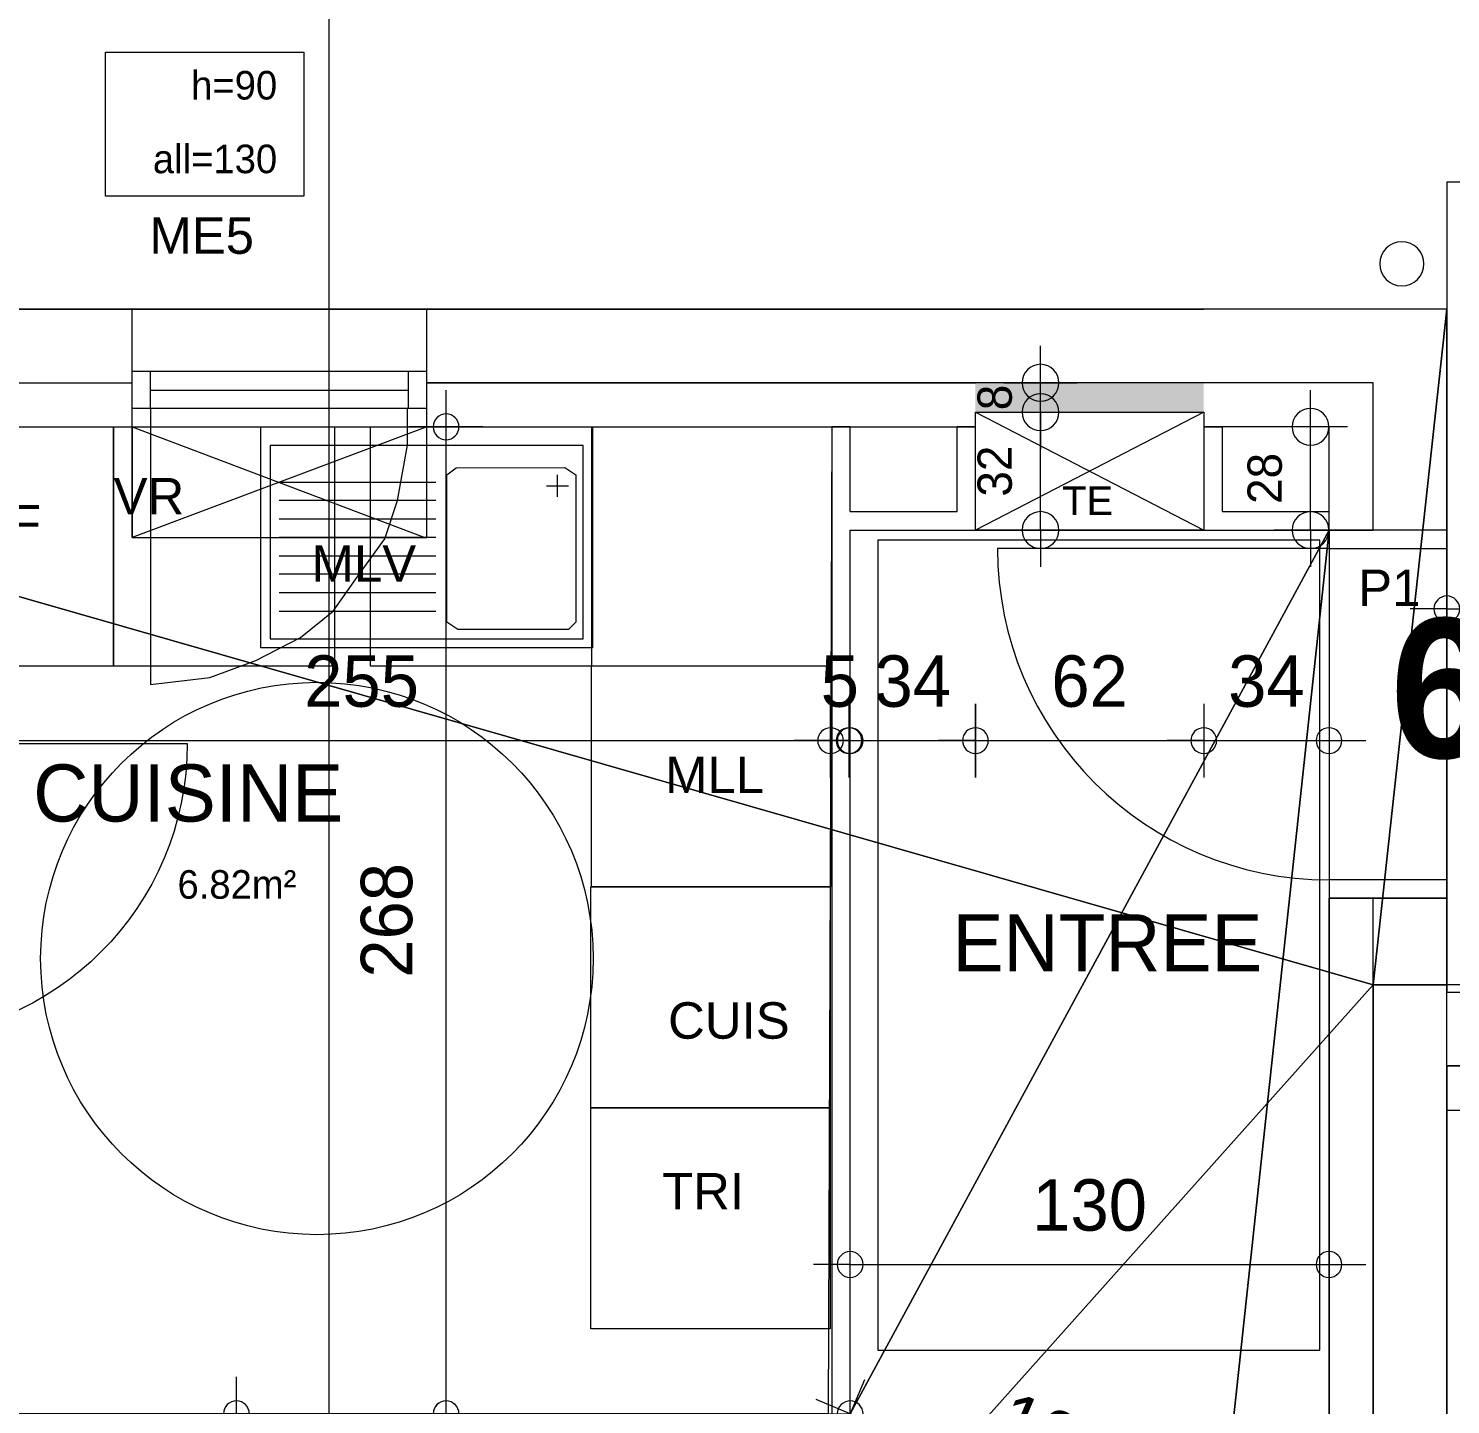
# Model space of a CAD drawing. Header units: metres. Extents: x 1.8 to 61.8, y -53.3 to -11.3.
# Drawn here: x 9.35 to 13.212, y -17.775 to -14.038 of the extents above; entities that cross this region are included whole.
import ezdxf
from ezdxf.enums import TextEntityAlignment as Align
from ezdxf.lldxf.tags import DXFTag

# ---------------------------------------------------------------- set-up
doc = ezdxf.new("R2010")
doc.units = ezdxf.units.M
doc.header["$MEASUREMENT"] = 0
for name, color, linetype in [('Calque commun', 7, 'Continuous'), ('Calque7', 7, 'Continuous'), ('Calque90', 7, 'Continuous'), ('Cotations', 7, 'Continuous'), ('Textes', 7, 'Continuous')]:
    doc.layers.add(name, color=color, linetype=linetype)
doc.styles.add('Arial14', font='arial.ttf', dxfattribs={"height": 0.098961})
doc.styles.add('Arial15', font='arial.ttf', dxfattribs={"height": 0.077313})
doc.styles.add('Century Gothic12', font='GOTHIC.TTF', dxfattribs={"height": 0.077575})
doc.styles.add('Century Gothic18', font='GOTHIC.TTF', dxfattribs={"height": 0.139636})
doc.styles.add('Century Gothic19', font='GOTHICB.TTF', dxfattribs={"height": 0.378481})
doc.styles.add('Century Gothic21', font='GOTHIC.TTF', dxfattribs={"height": 0.155151})
doc.styles.add('Century Gothic23', font='GOTHIC.TTF', dxfattribs={"height": 0.09309})
tags = doc.linetypes.add('DASHDOT2', pattern=[0.5, 0.25, -0.125, 0, -0.125]).pattern_tags.tags
tags[10:11] = [DXFTag(74, 4), DXFTag(75, 0), DXFTag(340, '0'), DXFTag(46, 1.0), DXFTag(50, 0.0), DXFTag(44, 0.0), DXFTag(45, 0.0)]
tags[8:9] = [DXFTag(74, 4), DXFTag(75, 0), DXFTag(340, '0'), DXFTag(46, 1.0), DXFTag(50, 0.0), DXFTag(44, 0.0), DXFTag(45, 0.0)]
tags[6:7] = [DXFTag(74, 4), DXFTag(75, 0), DXFTag(340, '0'), DXFTag(46, 1.0), DXFTag(50, 0.0), DXFTag(44, 0.0), DXFTag(45, 0.0)]
tags[4:5] = [DXFTag(74, 4), DXFTag(75, 0), DXFTag(340, '0'), DXFTag(46, 1.0), DXFTag(50, 0.0), DXFTag(44, 0.0), DXFTag(45, 0.0)]
tags = doc.linetypes.add('DOT2', pattern=[0.125, 0, -0.125]).pattern_tags.tags
tags[6:7] = [DXFTag(74, 4), DXFTag(75, 0), DXFTag(340, '0'), DXFTag(46, 1.0), DXFTag(50, 0.0), DXFTag(44, 0.0), DXFTag(45, 0.0)]
tags[4:5] = [DXFTag(74, 4), DXFTag(75, 0), DXFTag(340, '0'), DXFTag(46, 1.0), DXFTag(50, 0.0), DXFTag(44, 0.0), DXFTag(45, 0.0)]
tags = doc.linetypes.add('HIDDEN', pattern=[0.375, 0.25, -0.125]).pattern_tags.tags
tags[6:7] = [DXFTag(74, 4), DXFTag(75, 0), DXFTag(340, '0'), DXFTag(46, 1.0), DXFTag(50, 0.0), DXFTag(44, 0.0), DXFTag(45, 0.0)]
tags[4:5] = [DXFTag(74, 4), DXFTag(75, 0), DXFTag(340, '0'), DXFTag(46, 1.0), DXFTag(50, 0.0), DXFTag(44, 0.0), DXFTag(45, 0.0)]
tags = doc.linetypes.add('HIDDEN2', pattern=[0.1875, 0.125, -0.0625]).pattern_tags.tags
tags[6:7] = [DXFTag(74, 4), DXFTag(75, 0), DXFTag(340, '0'), DXFTag(46, 1.0), DXFTag(50, 0.0), DXFTag(44, 0.0), DXFTag(45, 0.0)]
tags[4:5] = [DXFTag(74, 4), DXFTag(75, 0), DXFTag(340, '0'), DXFTag(46, 1.0), DXFTag(50, 0.0), DXFTag(44, 0.0), DXFTag(45, 0.0)]

# ---------------------------------------------------------------- blocks, each defined once
blk = doc.blocks.new('Block51922')
at = {"layer": 'Calque commun', "color": 7, "linetype": 'Continuous', "lineweight": 9}
for p, q in [((13.2015, -16.9752), (13.2015, -16.6552)), ((13.2015, -16.8552), (14.3815, -16.8552)), ((13.2015, -16.9752), (14.3815, -16.9752))]:
    blk.add_line(p, q, dxfattribs=at)
at = {"layer": 'Calque commun', "color": 7, "linetype": 'Continuous', "lineweight": 18}
blk.add_line((13.2015, -16.6552), (14.3815, -16.6552), dxfattribs=at)
blk = doc.blocks.new('Block51939')
at = {"layer": 'Calque commun', "color": 7, "linetype": 'Continuous', "lineweight": 18}
blk.add_line((13.0015, -25.6352), (13.0015, -16.6352), dxfattribs=at)
at = {"layer": 'Calque commun', "color": 7, "linetype": 'Continuous', "lineweight": 9}
blk.add_line((13.2015, -25.4352), (13.2015, -16.8352), dxfattribs=at)
blk = doc.blocks.new('Block52152')
at = {"layer": 'Calque commun', "color": 7, "linetype": 'Continuous', "lineweight": 18}
for p, q in [((13.2015, -15.4), (13.2015, -14.7998)), ((13.2015, -18.6944), (13.2015, -16.4))]:
    blk.add_line(p, q, dxfattribs=at)
at = {"layer": 'Calque commun', "color": 7, "linetype": 'Continuous', "lineweight": 9}
for p, q in [((13.0015, -15.4), (13.0015, -14.9998)), ((12.8815, -15.4), (12.8815, -15.1198)), ((12.8815, -18.6944), (12.8815, -16.4)), ((13.0015, -18.6944), (13.0015, -16.4))]:
    blk.add_line(p, q, dxfattribs=at)
blk = doc.blocks.new('Block52153')
at = {"layer": 'Calque commun', "color": 7, "linetype": 'Continuous', "lineweight": 18}
for p, q in [((8.1216, -14.7998), (9.6316, -14.7998)), ((10.4316, -14.7998), (11.9215, -14.7998))]:
    blk.add_line(p, q, dxfattribs=at)
at = {"layer": 'Calque commun', "color": 7, "linetype": 'Continuous', "lineweight": 9}
for p, q in [((8.1216, -14.9998), (9.6316, -14.9998)), ((10.4316, -14.9998), (11.9215, -14.9998)), ((8.1216, -15.1198), (9.6316, -15.1198)), ((10.4316, -15.1198), (11.9215, -15.1198))]:
    blk.add_line(p, q, dxfattribs=at)
blk = doc.blocks.new('120x220')
at = {"layer": 'Calque commun', "color": 7, "linetype": 'HIDDEN', "lineweight": 9}
mesh = blk.add_polyface(dxfattribs=at)
corners = [(0, 2.2), (0, 0), (1.2, 0), (1.2, 2.2)]
mesh.append_faces([[corners[k] for k in face] for face in [(0, 1, 2, 3)]], dxfattribs={"color": 7})
blk = doc.blocks.new('@PRES_1_$$_1-10')
at = {"layer": 'Calque commun', "color": 5, "linetype": 'Continuous', "lineweight": 9}
for p, q in [((0, 0.32), (0.8, 0.32)), ((0.8, 0.15), (0, 0.15)), ((0.05, 0.05), (0.05, 0.15)), ((0.75, 0.15), (0.75, 0.05)), ((0.05, 0.1), (0.75, 0.1)), ((0.8, 0.05), (0, 0.05)), ((0, 0), (0.8, 0))]:
    blk.add_line(p, q, dxfattribs=at)
blk = doc.blocks.new('@PRES_1_$$_1-11')
at = {"layer": 'Calque commun', "color": 7, "linetype": 'Continuous', "lineweight": 9}
blk.add_line((0, 0), (0, 0.32), dxfattribs=at)
blk = doc.blocks.new('@PRES_1_$$_1-12')
at = {"layer": 'Calque commun', "color": 7, "linetype": 'Continuous', "lineweight": 9}
blk.add_line((0, 0), (0, 0.32), dxfattribs=at)
blk = doc.blocks.new('INTER_2D_COMB4')
at = {"layer": 'Calque commun', "color": 0, "linetype": 'ByBlock', "lineweight": -2}
for name in ['@PRES_1_$$_1-10', '@PRES_1_$$_1-11']:
    blk.add_blockref(name, (0, 0), dxfattribs=at)
at = {"layer": 'Calque commun', "color": 0, "linetype": 'ByBlock', "lineweight": -2, "extrusion": (0, 0, -1), "xscale": -1, "yscale": -1, "zscale": -1, "rotation": -180}
blk.add_blockref('@PRES_1_$$_1-12', (-0.8, 0), dxfattribs=at)
blk = doc.blocks.new('PLACED_COMB4')
at = {"layer": 'Calque commun', "color": 0, "linetype": 'ByBlock', "lineweight": -2}
blk.add_blockref('INTER_2D_COMB4', (0, 0), dxfattribs=at)
blk = doc.blocks.new('new229')
at = {"layer": 'Calque commun', "color": 5, "linetype": 'Continuous', "lineweight": 9}
blk.add_arc((0, 0), 0.5, 0, 359.9994, dxfattribs=at)
blk = doc.blocks.new('new230')
at = {"layer": 'Calque commun', "color": 5, "linetype": 'Continuous', "lineweight": 9}
blk.add_arc((0, 0), 0.5, 0, 359.9994, dxfattribs=at)
blk = doc.blocks.new('DimLine54731')
at = {"layer": 'Calque commun', "color": 5, "linetype": 'Continuous', "lineweight": 9}
for p, q in [((13.2015, -15.7141), (13.2015, -15.5141)), ((14.3815, -15.7141), (14.3815, -15.5141)), ((13.2015, -15.6141), (13.1015, -15.6141)), ((13.2015, -15.6141), (14.3815, -15.6141)), ((14.3815, -15.6141), (14.4815, -15.6141))]:
    blk.add_line(p, q, dxfattribs=at)
at = {"layer": 'Calque commun', "color": 5, "linetype": 'Continuous', "lineweight": 9, "xscale": 0.07000000029802322, "yscale": 0.07000000029802322, "zscale": 0.07000000029802322}
for name, p in [('new229', (13.2015, -15.6141)), ('new230', (14.3815, -15.6141))]:
    blk.add_blockref(name, p, dxfattribs=at)
at = {"layer": 'Calque commun', "color": 5, "linetype": 'Continuous', "lineweight": 9, "style": 'Century Gothic18'}
blk.add_text('118', height=0.13964, dxfattribs=at).set_placement((13.7915, -15.5641), align=Align.BOTTOM_CENTER)
blk = doc.blocks.new('@PRES_1_$$_1-28')
at = {"layer": 'Calque commun', "color": 5, "linetype": 'Continuous', "lineweight": 9}
blk.add_line((0.05, 0.32), (0.05, 1.22), dxfattribs=at)
at = {"layer": 'Calque commun', "color": 5, "linetype": 'Continuous', "lineweight": 9, "extrusion": (0, 0, -1)}
blk.add_arc((-0.05, 0.32), 0.9, 90, 180, dxfattribs=at)
at = {"layer": 'Calque commun', "color": 5, "linetype": 'Continuous', "lineweight": 9}
mesh = blk.add_polyface(dxfattribs=at)
corners = [(0, 0), (0, 0.32), (0.05, 0.32), (0.05, 0)]
mesh.append_faces([[corners[k] for k in face] for face in [(0, 1, 2, 3)]], dxfattribs={"color": 5})
mesh = blk.add_polyface(dxfattribs=at)
corners = [(0.95, 0), (0.95, 0.32), (1, 0.32), (1, 0)]
mesh.append_faces([[corners[k] for k in face] for face in [(0, 1, 2, 3)]], dxfattribs={"color": 5})
blk = doc.blocks.new('@PRES_1_$$_1-29')
at = {"layer": 'Calque commun', "color": 0, "linetype": 'ByBlock', "lineweight": -2}
blk.add_line((0, 0), (0, 0.32), dxfattribs=at)
blk = doc.blocks.new('@PRES_1_$$_1-30')
at = {"layer": 'Calque commun', "color": 0, "linetype": 'ByBlock', "lineweight": -2}
blk.add_line((0, 0), (0, 0.32), dxfattribs=at)
blk = doc.blocks.new('INTER_2D_COMB10')
at = {"layer": 'Calque7', "color": 0, "linetype": 'ByBlock', "lineweight": -2}
blk.add_blockref('@PRES_1_$$_1-28', (0, 0), dxfattribs=at)
at = {"layer": 'Calque7', "color": 7, "linetype": 'Continuous', "lineweight": 9}
blk.add_blockref('@PRES_1_$$_1-29', (0, 0), dxfattribs=at)
at = {"layer": 'Calque7', "color": 7, "linetype": 'Continuous', "lineweight": 9, "extrusion": (0, 0, -1), "xscale": -1, "yscale": -1, "zscale": -1, "rotation": -180}
blk.add_blockref('@PRES_1_$$_1-30', (-1, 0), dxfattribs=at)
blk = doc.blocks.new('PLACED_COMB10')
at = {"layer": 'Calque7', "color": 0, "linetype": 'ByBlock', "lineweight": -2}
blk.add_blockref('INTER_2D_COMB10', (0, 0), dxfattribs=at)
blk = doc.blocks.new('_15-3')
at = {"layer": 'Calque90', "color": 6, "linetype": 'ByBlock', "lineweight": 9}
for p, q in [((0.9, 0.6), (0, 0.6)), ((0, 0.6), (0, 0)), ((0.9, 0), (0.9, 0.6)), ((0.025, 0.025), (0.025, 0.55)), ((0.025, 0.55), (0.875, 0.55)), ((0.875, 0.55), (0.875, 0.025)), ((0.075, 0.49), (0.045, 0.47)), ((0.045, 0.47), (0.045, 0.07)), ((0.37, 0.4888), (0.075, 0.49)), ((0.095, 0.4099), (0.095, 0.4699)), ((0.395, 0.47), (0.37, 0.4888)), ((0.395, 0.07), (0.395, 0.47)), ((0.125, 0.4398), (0.065, 0.44)), ((0.85, 0.45), (0.425, 0.45)), ((0.425, 0.4), (0.85, 0.4)), ((0.85, 0.35), (0.425, 0.35)), ((0.425, 0.3), (0.85, 0.3)), ((0.85, 0.25), (0.425, 0.25)), ((0.425, 0.2), (0.85, 0.2)), ((0.85, 0.15), (0.425, 0.15)), ((0.85, 0.1), (0.425, 0.1)), ((0.045, 0.07), (0.065, 0.05)), ((0.045, 0.07), (0.065, 0.05)), ((0.065, 0.05), (0.365, 0.05)), ((0.365, 0.05), (0.395, 0.07)), ((0, 0), (0.9, 0)), ((0.875, 0.025), (0.025, 0.025))]:
    blk.add_line(p, q, dxfattribs=at)
blk = doc.blocks.new('xmodule1pd')
at = {"layer": 'Calque commun', "color": 5, "linetype": 'Continuous', "lineweight": 9}
blk.add_arc((0, 0), 0.5, 0, 359.9994, dxfattribs=at)
blk = doc.blocks.new('xmodule1pd2')
at = {"layer": 'Calque commun', "color": 5, "linetype": 'Continuous', "lineweight": 9}
blk.add_arc((0, 0), 0.5, 0, 359.9994, dxfattribs=at)
blk = doc.blocks.new('DimLine53309')
at = {"layer": 'Calque commun', "color": 5, "linetype": 'Continuous', "lineweight": 9}
for p, q in [((12.8313, -15.9912), (12.8313, -15.8912)), ((12.9313, -15.9912), (12.7313, -15.9912)), ((12.8313, -16.2714), (12.8313, -15.9912)), ((12.9313, -16.2714), (12.7313, -16.2714)), ((12.8313, -16.2714), (12.8313, -16.3714))]:
    blk.add_line(p, q, dxfattribs=at)
at = {"layer": 'Calque commun', "color": 5, "linetype": 'Continuous', "lineweight": 9, "xscale": 0.1000000014901161, "yscale": 0.1000000014901161, "zscale": 0.1000000014901161, "rotation": 90}
for name, p in [('xmodule1pd2', (12.8313, -15.9912)), ('xmodule1pd', (12.8313, -16.2714))]:
    blk.add_blockref(name, p, dxfattribs=at)
at = {"layer": 'Calque commun', "color": 5, "linetype": 'Continuous', "lineweight": 9, "style": 'Century Gothic23'}
blk.add_text('28', height=0.09309, rotation=90, dxfattribs=at).set_placement((12.7813, -16.1313), align=Align.BOTTOM_CENTER)
blk = doc.blocks.new('xmodule1pd25')
at = {"layer": 'Calque commun', "color": 5, "linetype": 'Continuous', "lineweight": 9}
blk.add_arc((0, 0), 0.5, 0, 359.9994, dxfattribs=at)
blk = doc.blocks.new('xmodule1pd26')
at = {"layer": 'Calque commun', "color": 5, "linetype": 'Continuous', "lineweight": 9}
blk.add_arc((0, 0), 0.5, 0, 359.9994, dxfattribs=at)
blk = doc.blocks.new('DimLine53428-2')
at = {"layer": 'Calque commun', "color": 5, "linetype": 'Continuous', "lineweight": 9}
for p, q in [((10.4842, -18.6712), (10.4842, -18.5712)), ((10.3842, -18.6712), (10.5842, -18.6712)), ((10.4842, -19.5712), (10.4842, -18.6712)), ((10.3842, -19.5712), (10.5842, -19.5712)), ((10.4842, -19.5712), (10.4842, -19.6712))]:
    blk.add_line(p, q, dxfattribs=at)
at = {"layer": 'Calque commun', "color": 5, "linetype": 'Continuous', "lineweight": 9, "xscale": 0.07000000029802322, "yscale": 0.07000000029802322, "zscale": 0.07000000029802322, "rotation": 90}
for name, p in [('xmodule1pd26', (10.4842, -18.6712)), ('xmodule1pd25', (10.4842, -19.5712))]:
    blk.add_blockref(name, p, dxfattribs=at)
at = {"layer": 'Calque commun', "color": 5, "linetype": 'Continuous', "lineweight": 9, "style": 'Century Gothic18'}
blk.add_text('90', height=0.13964, rotation=90, dxfattribs=at).set_placement((10.4342, -19.1212), align=Align.BOTTOM_CENTER)
blk = doc.blocks.new('xmodule1pd27')
at = {"layer": 'Calque commun', "color": 5, "linetype": 'Continuous', "lineweight": 9}
blk.add_arc((0, 0), 0.5, 0, 359.9994, dxfattribs=at)
blk = doc.blocks.new('xmodule1pd28')
at = {"layer": 'Calque commun', "color": 5, "linetype": 'Continuous', "lineweight": 9}
blk.add_arc((0, 0), 0.5, 0, 359.9994, dxfattribs=at)
blk = doc.blocks.new('DimLine53444-2')
at = {"layer": 'Calque commun', "color": 5, "linetype": 'Continuous', "lineweight": 9}
for p, q in [((10.4842, -15.9912), (10.4842, -15.8912)), ((10.5842, -15.9912), (10.3842, -15.9912)), ((10.4842, -18.6713), (10.4842, -15.9912)), ((10.3842, -18.6713), (10.5842, -18.6713)), ((10.4842, -18.6713), (10.4842, -18.7713))]:
    blk.add_line(p, q, dxfattribs=at)
at = {"layer": 'Calque commun', "color": 5, "linetype": 'Continuous', "lineweight": 9, "xscale": 0.07000000029802322, "yscale": 0.07000000029802322, "zscale": 0.07000000029802322, "rotation": 90}
for name, p in [('xmodule1pd28', (10.4842, -15.9912)), ('xmodule1pd27', (10.4842, -18.6713))]:
    blk.add_blockref(name, p, dxfattribs=at)
at = {"layer": 'Calque commun', "color": 5, "linetype": 'Continuous', "lineweight": 9, "style": 'Century Gothic18'}
blk.add_text('268', height=0.13964, rotation=90, dxfattribs=at).set_placement((10.4342, -17.3312), align=Align.BOTTOM_CENTER)
blk = doc.blocks.new('xmodule1pd33')
at = {"layer": 'Calque commun', "color": 5, "linetype": 'Continuous', "lineweight": 9}
blk.add_arc((0, 0), 0.5, 0, 359.9994, dxfattribs=at)
blk = doc.blocks.new('xmodule1pd34')
at = {"layer": 'Calque commun', "color": 5, "linetype": 'Continuous', "lineweight": 9}
blk.add_arc((0, 0), 0.5, 0, 359.9994, dxfattribs=at)
blk = doc.blocks.new('DimLine53468-2')
at = {"layer": 'Calque commun', "color": 5, "linetype": 'Continuous', "lineweight": 9}
for p, q in [((8.9816, -16.9433), (8.9816, -16.7433)), ((11.5283, -16.9433), (11.5283, -16.7433)), ((8.9816, -16.8433), (8.8816, -16.8433)), ((8.9816, -16.8433), (11.5283, -16.8433)), ((11.5283, -16.8433), (11.6283, -16.8433))]:
    blk.add_line(p, q, dxfattribs=at)
at = {"layer": 'Calque commun', "color": 5, "linetype": 'Continuous', "lineweight": 9, "xscale": 0.07000000029802322, "yscale": 0.07000000029802322, "zscale": 0.07000000029802322}
for name, p in [('xmodule1pd33', (8.9816, -16.8433)), ('xmodule1pd34', (11.5283, -16.8433))]:
    blk.add_blockref(name, p, dxfattribs=at)
at = {"layer": 'Calque commun', "color": 5, "linetype": 'Continuous', "lineweight": 9, "style": 'Century Gothic18'}
blk.add_text('255', height=0.13964, dxfattribs=at).set_placement((10.2549, -16.7933), align=Align.BOTTOM_CENTER)
blk = doc.blocks.new('xmodule1pd35')
at = {"layer": 'Calque commun', "color": 5, "linetype": 'Continuous', "lineweight": 9}
blk.add_arc((0, 0), 0.5, 0, 359.9994, dxfattribs=at)
blk = doc.blocks.new('xmodule1pd36')
at = {"layer": 'Calque commun', "color": 5, "linetype": 'Continuous', "lineweight": 9}
blk.add_arc((0, 0), 0.5, 0, 359.9994, dxfattribs=at)
blk = doc.blocks.new('DimLine53476-2')
at = {"layer": 'Calque commun', "color": 5, "linetype": 'Continuous', "lineweight": 9}
for p, q in [((11.5283, -16.9433), (11.5283, -16.7433)), ((11.5783, -16.9433), (11.5783, -16.7433)), ((11.5283, -16.8433), (11.4283, -16.8433)), ((11.5283, -16.8433), (11.5783, -16.8433)), ((11.5783, -16.8433), (11.6783, -16.8433))]:
    blk.add_line(p, q, dxfattribs=at)
at = {"layer": 'Calque commun', "color": 5, "linetype": 'Continuous', "lineweight": 9, "xscale": 0.07000000029802322, "yscale": 0.07000000029802322, "zscale": 0.07000000029802322}
for name, p in [('xmodule1pd35', (11.5283, -16.8433)), ('xmodule1pd36', (11.5783, -16.8433))]:
    blk.add_blockref(name, p, dxfattribs=at)
at = {"layer": 'Calque commun', "color": 5, "linetype": 'Continuous', "lineweight": 9, "style": 'Century Gothic18'}
blk.add_text('5', height=0.1396, dxfattribs=at).set_placement((11.5533, -16.7933), align=Align.BOTTOM_CENTER)
blk = doc.blocks.new('xmodule1pd43')
at = {"layer": 'Calque commun', "color": 5, "linetype": 'Continuous', "lineweight": 9}
blk.add_arc((0, 0), 0.5, 0, 359.9994, dxfattribs=at)
blk = doc.blocks.new('xmodule1pd44')
at = {"layer": 'Calque commun', "color": 5, "linetype": 'Continuous', "lineweight": 9}
blk.add_arc((0, 0), 0.5, 0, 359.9994, dxfattribs=at)
blk = doc.blocks.new('DimLine53508-2')
at = {"layer": 'Calque commun', "color": 5, "linetype": 'Continuous', "lineweight": 9}
for p, q in [((11.5815, -18.3659), (11.5815, -18.1659)), ((12.8815, -18.3659), (12.8815, -18.1659)), ((11.5815, -18.2659), (11.4815, -18.2659)), ((11.5815, -18.2659), (12.8815, -18.2659)), ((12.8815, -18.2659), (12.9815, -18.2659))]:
    blk.add_line(p, q, dxfattribs=at)
at = {"layer": 'Calque commun', "color": 5, "linetype": 'Continuous', "lineweight": 9, "xscale": 0.07000000029802322, "yscale": 0.07000000029802322, "zscale": 0.07000000029802322}
for name, p in [('xmodule1pd43', (11.5815, -18.2659)), ('xmodule1pd44', (12.8815, -18.2659))]:
    blk.add_blockref(name, p, dxfattribs=at)
at = {"layer": 'Calque commun', "color": 5, "linetype": 'Continuous', "lineweight": 9, "style": 'Century Gothic18'}
blk.add_text('130', height=0.13964, dxfattribs=at).set_placement((12.2315, -18.2159), align=Align.BOTTOM_CENTER)
blk = doc.blocks.new('xmodule1pd45')
at = {"layer": 'Calque commun', "color": 5, "linetype": 'Continuous', "lineweight": 9}
blk.add_arc((0, 0), 0.5, 0, 359.9994, dxfattribs=at)
blk = doc.blocks.new('xmodule1pd46')
at = {"layer": 'Calque commun', "color": 5, "linetype": 'Continuous', "lineweight": 9}
blk.add_arc((0, 0), 0.5, 0, 359.9994, dxfattribs=at)
blk = doc.blocks.new('DimLine53516')
at = {"layer": 'Calque commun', "color": 5, "linetype": 'Continuous', "lineweight": 9}
for p, q in [((11.5815, -16.9433), (11.5815, -16.7433)), ((11.9215, -16.7433), (11.9215, -16.9433)), ((11.5815, -16.8433), (11.4815, -16.8433)), ((11.5815, -16.8433), (11.9215, -16.8433)), ((11.9215, -16.8433), (12.0215, -16.8433))]:
    blk.add_line(p, q, dxfattribs=at)
at = {"layer": 'Calque commun', "color": 5, "linetype": 'Continuous', "lineweight": 9, "xscale": 0.07000000029802322, "yscale": 0.07000000029802322, "zscale": 0.07000000029802322}
for name, p in [('xmodule1pd45', (11.5815, -16.8433)), ('xmodule1pd46', (11.9215, -16.8433))]:
    blk.add_blockref(name, p, dxfattribs=at)
at = {"layer": 'Calque commun', "color": 5, "linetype": 'Continuous', "lineweight": 9, "style": 'Century Gothic18'}
blk.add_text('34', height=0.13964, dxfattribs=at).set_placement((11.7515, -16.7933), align=Align.BOTTOM_CENTER)
blk = doc.blocks.new('xmodule1pd47')
at = {"layer": 'Calque commun', "color": 5, "linetype": 'Continuous', "lineweight": 9}
blk.add_arc((0, 0), 0.5, 0, 359.9994, dxfattribs=at)
blk = doc.blocks.new('xmodule1pd48')
at = {"layer": 'Calque commun', "color": 5, "linetype": 'Continuous', "lineweight": 9}
blk.add_arc((0, 0), 0.5, 0, 359.9994, dxfattribs=at)
blk = doc.blocks.new('DimLine55624-2')
at = {"layer": 'Calque commun', "color": 5, "linetype": 'Continuous', "lineweight": 9}
for p, q in [((11.6205, -18.5794), (11.5426, -18.7635)), ((11.5815, -18.6714), (11.4894, -18.6325)), ((11.5815, -18.6714), (12.5697, -19.0898)), ((12.6087, -18.9977), (12.5307, -19.1819)), ((12.5697, -19.0898), (12.6618, -19.1288))]:
    blk.add_line(p, q, dxfattribs=at)
at = {"layer": 'Calque commun', "color": 5, "linetype": 'Continuous', "lineweight": 9, "xscale": 0.06999999668182097, "yscale": 0.06999999668182097, "zscale": 0.07000000029802322, "rotation": -22.9480568787879}
for name, p in [('xmodule1pd47', (11.5815, -18.6714)), ('xmodule1pd48', (12.5697, -19.0898))]:
    blk.add_blockref(name, p, dxfattribs=at)
at = {"layer": 'Calque commun', "color": 5, "linetype": 'Continuous', "lineweight": 9, "style": 'Century Gothic18'}
blk.add_text('107', height=0.13964, rotation=337.052, dxfattribs=at).set_placement((12.0951, -18.8346), align=Align.BOTTOM_CENTER)
blk = doc.blocks.new('xmodule1pd63')
at = {"layer": 'Calque commun', "color": 5, "linetype": 'Continuous', "lineweight": 9}
blk.add_arc((0, 0), 0.5, 0, 359.9994, dxfattribs=at)
blk = doc.blocks.new('xmodule1pd64')
at = {"layer": 'Calque commun', "color": 5, "linetype": 'Continuous', "lineweight": 9}
blk.add_arc((0, 0), 0.5, 0, 359.9994, dxfattribs=at)
blk = doc.blocks.new('DimLine60841')
at = {"layer": 'Calque commun', "color": 5, "linetype": 'Continuous', "lineweight": 9}
for p, q in [((9.915, -18.6712), (9.915, -18.5712)), ((9.815, -18.6712), (10.015, -18.6712)), ((9.915, -20.5513), (9.915, -18.6712)), ((9.815, -20.5513), (10.015, -20.5513)), ((9.915, -20.5513), (9.915, -20.6513))]:
    blk.add_line(p, q, dxfattribs=at)
at = {"layer": 'Calque commun', "color": 5, "linetype": 'Continuous', "lineweight": 9, "xscale": 0.07000000029802322, "yscale": 0.07000000029802322, "zscale": 0.07000000029802322, "rotation": 90}
for name, p in [('xmodule1pd64', (9.915, -18.6712)), ('xmodule1pd63', (9.915, -20.5513))]:
    blk.add_blockref(name, p, dxfattribs=at)
at = {"layer": 'Calque commun', "color": 5, "linetype": 'Continuous', "lineweight": 9, "style": 'Century Gothic18'}
blk.add_text('188', height=0.13964, rotation=90, dxfattribs=at).set_placement((9.865, -19.6113), align=Align.BOTTOM_CENTER)
blk = doc.blocks.new('60x65')
at = {"layer": 'Calque commun', "color": 7, "linetype": 'HIDDEN', "lineweight": 9}
mesh = blk.add_polyface(dxfattribs=at)
corners = [(0, 0.6), (0.65, 0.6), (0.65, 0), (0, 0)]
mesh.append_faces([[corners[k] for k in face] for face in [(0, 1, 2, 3)]], dxfattribs={"color": 7})
blk = doc.blocks.new('xmodule1pd65')
at = {"layer": 'Calque commun', "color": 5, "linetype": 'Continuous', "lineweight": 9}
blk.add_arc((0, 0), 0.5, 0, 359.9994, dxfattribs=at)
blk = doc.blocks.new('xmodule1pd66')
at = {"layer": 'Calque commun', "color": 5, "linetype": 'Continuous', "lineweight": 9}
blk.add_arc((0, 0), 0.5, 0, 359.9994, dxfattribs=at)
blk = doc.blocks.new('DimLine60930')
at = {"layer": 'Calque commun', "color": 5, "linetype": 'Continuous', "lineweight": 9}
for p, q in [((11.9215, -16.9433), (11.9215, -16.7433)), ((12.5415, -16.7433), (12.5415, -16.9433)), ((11.9215, -16.8433), (11.8215, -16.8433)), ((11.9215, -16.8433), (12.5415, -16.8433)), ((12.5415, -16.8433), (12.6415, -16.8433))]:
    blk.add_line(p, q, dxfattribs=at)
at = {"layer": 'Calque commun', "color": 5, "linetype": 'Continuous', "lineweight": 9, "xscale": 0.07000000029802322, "yscale": 0.07000000029802322, "zscale": 0.07000000029802322}
for name, p in [('xmodule1pd65', (11.9215, -16.8433)), ('xmodule1pd66', (12.5415, -16.8433))]:
    blk.add_blockref(name, p, dxfattribs=at)
at = {"layer": 'Calque commun', "color": 5, "linetype": 'Continuous', "lineweight": 9, "style": 'Century Gothic18'}
blk.add_text('62', height=0.13964, dxfattribs=at).set_placement((12.2315, -16.7933), align=Align.BOTTOM_CENTER)
blk = doc.blocks.new('xmodule1pd67')
at = {"layer": 'Calque commun', "color": 5, "linetype": 'Continuous', "lineweight": 9}
blk.add_arc((0, 0), 0.5, 0, 359.9994, dxfattribs=at)
blk = doc.blocks.new('xmodule1pd68')
at = {"layer": 'Calque commun', "color": 5, "linetype": 'Continuous', "lineweight": 9}
blk.add_arc((0, 0), 0.5, 0, 359.9994, dxfattribs=at)
blk = doc.blocks.new('DimLine60938')
at = {"layer": 'Calque commun', "color": 5, "linetype": 'Continuous', "lineweight": 9}
for p, q in [((12.5415, -16.7433), (12.5415, -16.9433)), ((12.8815, -16.7433), (12.8815, -16.9433)), ((12.5415, -16.8433), (12.4415, -16.8433)), ((12.5415, -16.8433), (12.8815, -16.8433)), ((12.8815, -16.8433), (12.9815, -16.8433))]:
    blk.add_line(p, q, dxfattribs=at)
at = {"layer": 'Calque commun', "color": 5, "linetype": 'Continuous', "lineweight": 9, "xscale": 0.07000000029802322, "yscale": 0.07000000029802322, "zscale": 0.07000000029802322}
for name, p in [('xmodule1pd67', (12.5415, -16.8433)), ('xmodule1pd68', (12.8815, -16.8433))]:
    blk.add_blockref(name, p, dxfattribs=at)
at = {"layer": 'Calque commun', "color": 5, "linetype": 'Continuous', "lineweight": 9, "style": 'Century Gothic18'}
blk.add_text('34', height=0.13964, dxfattribs=at).set_placement((12.7115, -16.7933), align=Align.BOTTOM_CENTER)
blk = doc.blocks.new('@PRES_1_$$_1-40')
at = {"layer": 'Calque commun', "color": 5, "linetype": 'Continuous', "lineweight": 9}
blk.add_line((0.05, 0.05), (0.05, 0.85), dxfattribs=at)
at = {"layer": 'Calque commun', "color": 5, "linetype": 'Continuous', "lineweight": 9, "extrusion": (0, 0, -1)}
blk.add_arc((-0.05, 0.05), 0.8, 90, 180, dxfattribs=at)
at = {"layer": 'Calque commun', "color": 5, "linetype": 'Continuous', "lineweight": 9}
mesh = blk.add_polyface(dxfattribs=at)
corners = [(0, 0), (0, 0.05), (0.05, 0.05), (0.05, 0)]
mesh.append_faces([[corners[k] for k in face] for face in [(0, 1, 2, 3)]], dxfattribs={"color": 5})
mesh = blk.add_polyface(dxfattribs=at)
corners = [(0.85, 0), (0.85, 0.05), (0.9, 0.05), (0.9, 0)]
mesh.append_faces([[corners[k] for k in face] for face in [(0, 1, 2, 3)]], dxfattribs={"color": 5})
blk = doc.blocks.new('@PRES_1_$$_1-41')
at = {"layer": 'Calque commun', "color": 0, "linetype": 'ByBlock', "lineweight": -2}
blk.add_line((0, 0), (0, 0.05), dxfattribs=at)
blk = doc.blocks.new('@PRES_1_$$_1-42')
at = {"layer": 'Calque commun', "color": 0, "linetype": 'ByBlock', "lineweight": -2}
blk.add_line((0, 0), (0, 0.05), dxfattribs=at)
blk = doc.blocks.new('INTER_2D_COMB14')
at = {"layer": 'Calque commun', "color": 0, "linetype": 'ByBlock', "lineweight": -2}
blk.add_blockref('@PRES_1_$$_1-40', (0, 0), dxfattribs=at)
at = {"layer": 'Calque7', "color": 15, "linetype": 'Continuous', "lineweight": 18}
blk.add_blockref('@PRES_1_$$_1-41', (0, 0), dxfattribs=at)
at = {"layer": 'Calque7', "color": 15, "linetype": 'Continuous', "lineweight": 18, "extrusion": (0, 0, -1), "xscale": -1, "yscale": -1, "zscale": -1, "rotation": -180}
blk.add_blockref('@PRES_1_$$_1-42', (-0.9, 0), dxfattribs=at)
blk = doc.blocks.new('PLACED_COMB14')
at = {"layer": 'Calque commun', "color": 0, "linetype": 'ByBlock', "lineweight": -2}
blk.add_blockref('INTER_2D_COMB14', (0, 0), dxfattribs=at)
blk = doc.blocks.new('te 62x32')
at = {"layer": 'Calque commun', "color": 1, "linetype": 'Continuous', "lineweight": 18}
for p, q in [((0, 0.32), (0.62, 0)), ((0.62, 0.32), (0, 0))]:
    blk.add_line(p, q, dxfattribs=at)
at = {"layer": 'Textes', "color": 5, "linetype": 'ByBlock', "lineweight": -2, "style": 'Arial15'}
blk.add_text('TE', height=0.07731, dxfattribs=at).set_placement((0.2358, 0.0178), align=Align.BOTTOM_LEFT)
at = {"layer": 'Calque commun', "color": 1, "linetype": 'Continuous', "lineweight": 18}
mesh = blk.add_polyface(dxfattribs=at)
corners = [(0, 0.32), (0.62, 0.32), (0.62, 0), (0, 0)]
mesh.append_faces([[corners[k] for k in face] for face in [(0, 1, 2, 3)]], dxfattribs={"color": 1})
blk = doc.blocks.new('xmodule1pd69')
at = {"layer": 'Calque commun', "color": 5, "linetype": 'Continuous', "lineweight": 9}
blk.add_arc((0, 0), 0.5, 0, 359.9994, dxfattribs=at)
blk = doc.blocks.new('xmodule1pd70')
at = {"layer": 'Calque commun', "color": 5, "linetype": 'Continuous', "lineweight": 9}
blk.add_arc((0, 0), 0.5, 0, 359.9994, dxfattribs=at)
blk = doc.blocks.new('DimLine61689')
at = {"layer": 'Calque commun', "color": 5, "linetype": 'Continuous', "lineweight": 9}
for p, q in [((12.0982, -15.9514), (12.0982, -15.8514)), ((11.9982, -15.9514), (12.1982, -15.9514)), ((12.0982, -16.2714), (12.0982, -15.9514)), ((11.9982, -16.2714), (12.1982, -16.2714)), ((12.0982, -16.2714), (12.0982, -16.3714))]:
    blk.add_line(p, q, dxfattribs=at)
at = {"layer": 'Calque commun', "color": 5, "linetype": 'Continuous', "lineweight": 9, "xscale": 0.1000000014901161, "yscale": 0.1000000014901161, "zscale": 0.1000000014901161, "rotation": 90}
for name, p in [('xmodule1pd70', (12.0982, -15.9514)), ('xmodule1pd69', (12.0982, -16.2714))]:
    blk.add_blockref(name, p, dxfattribs=at)
at = {"layer": 'Calque commun', "color": 5, "linetype": 'Continuous', "lineweight": 9, "style": 'Century Gothic23'}
blk.add_text('32', height=0.09309, rotation=90, dxfattribs=at).set_placement((12.0482, -16.1114), align=Align.BOTTOM_CENTER)
blk = doc.blocks.new('xmodule1pd71')
at = {"layer": 'Calque commun', "color": 5, "linetype": 'Continuous', "lineweight": 9}
blk.add_arc((0, 0), 0.5, 0, 359.9994, dxfattribs=at)
blk = doc.blocks.new('xmodule1pd72')
at = {"layer": 'Calque commun', "color": 5, "linetype": 'Continuous', "lineweight": 9}
blk.add_arc((0, 0), 0.5, 0, 359.9994, dxfattribs=at)
blk = doc.blocks.new('DimLine61697')
at = {"layer": 'Calque commun', "color": 5, "linetype": 'Continuous', "lineweight": 9}
for p, q in [((12.0982, -15.8714), (12.0982, -15.7714)), ((11.9982, -15.8714), (12.1982, -15.8714)), ((12.0982, -15.9514), (12.0982, -15.8714)), ((11.9982, -15.9514), (12.1982, -15.9514)), ((12.0982, -15.9514), (12.0982, -16.0514))]:
    blk.add_line(p, q, dxfattribs=at)
at = {"layer": 'Calque commun', "color": 5, "linetype": 'Continuous', "lineweight": 9, "xscale": 0.1000000014901161, "yscale": 0.1000000014901161, "zscale": 0.1000000014901161, "rotation": 90}
for name, p in [('xmodule1pd72', (12.0982, -15.8714)), ('xmodule1pd71', (12.0982, -15.9514))]:
    blk.add_blockref(name, p, dxfattribs=at)
at = {"layer": 'Calque commun', "color": 5, "linetype": 'Continuous', "lineweight": 9, "style": 'Century Gothic23'}
blk.add_text('8', height=0.0931, rotation=90, dxfattribs=at).set_placement((12.0482, -15.9114), align=Align.BOTTOM_CENTER)
blk = doc.blocks.new('xmodule1pd73')
at = {"layer": 'Calque commun', "color": 15, "linetype": 'Continuous', "lineweight": 18}
for p, q in [((11.5315, -15.9914), (11.5315, -18.6712)), ((11.5815, -15.9914), (11.5315, -15.9914)), ((11.5815, -16.2214), (11.5815, -15.9914)), ((11.8715, -16.2214), (11.8715, -15.9914)), ((11.9215, -15.9914), (11.8715, -15.9914)), ((11.9215, -16.2714), (11.9215, -15.9914)), ((12.5415, -15.9912), (12.5415, -16.2714)), ((12.5415, -15.9912), (12.5915, -15.9912)), ((12.5915, -15.9912), (12.5915, -16.2214)), ((11.5815, -16.2214), (11.8715, -16.2214)), ((12.5915, -16.2214), (12.8815, -16.2214)), ((12.8815, -16.2714), (12.8815, -16.2214)), ((11.5815, -18.6712), (11.5815, -16.2714)), ((11.5815, -16.2714), (11.9215, -16.2714)), ((12.5415, -16.2714), (12.8815, -16.2714))]:
    blk.add_line(p, q, dxfattribs=at)
at = {"layer": 'Calque commun', "color": 7, "linetype": 'Continuous', "lineweight": 9}
blk.add_line((12.6015, -16.2714), (13.0015, -16.2714), dxfattribs=at)
at = {"layer": 'Calque commun', "color": 7, "linetype": 'HIDDEN', "lineweight": 9, "extrusion": (0, -1.22461e-16, -1)}
blk.add_arc((-10.1335, -17.4349), 0.75, 270, 269.9994, dxfattribs=at)
at = {"layer": 'Calque commun', "color": 91, "linetype": 'Continuous', "lineweight": 9}
blk.add_trace([(11.9215, -15.9514), (12.5415, -15.9514), (11.9215, -15.8714), (12.5415, -15.8714)], dxfattribs=at)
at = {"layer": 'Calque commun', "color": 5, "linetype": 'Continuous', "lineweight": 9}
for name in ['DimLine61697', 'DimLine61689', 'DimLine53444-2', 'DimLine53309', 'DimLine53468-2', 'DimLine53476-2', 'DimLine53516', 'DimLine60930', 'DimLine60938', 'DimLine53508-2', 'DimLine60841', 'DimLine53428-2', 'DimLine55624-2']:
    blk.add_blockref(name, (0, 0), dxfattribs=at)
at = {"layer": 'Calque commun', "color": 0, "linetype": 'ByBlock', "lineweight": -2}
for name, p in [('te 62x32', (11.9215, -16.2714)), ('120x220', (11.6562, -18.4985)), ('60x65', (10.8791, -17.2402)), ('60x65', (10.8769, -17.8402)), ('60x65', (10.8769, -18.4402))]:
    blk.add_blockref(name, p, dxfattribs=at)
for name, p, rotation in [('60x65', (9.5816, -16.6412), 90), ('60x65', (10.1816, -16.6412), 90), ('60x65', (10.8791, -16.6412), 90), ('PLACED_COMB14', (8.9316, -16.8015), -90.00000000000001)]:
    blk.add_blockref(name, p, dxfattribs=dict(at, rotation=rotation))
at = {"layer": 'Calque commun', "color": 0, "linetype": 'DOT2', "lineweight": -2, "extrusion": (0, 0, -1), "xscale": -1, "yscale": -1, "zscale": -1, "rotation": -180}
blk.add_blockref('_15-3', (-10.8815, -16.5914), dxfattribs=at)
at = {"layer": 'Calque commun', "color": 9, "linetype": 'ByBlock', "lineweight": -2, "style": 'Century Gothic12'}
blk.add_text('6.82m²', height=0.07758, dxfattribs=at).set_placement((10.0779, -17.195), align=Align.TOP_RIGHT)
at = {"layer": 'Textes', "color": 5, "linetype": 'ByBlock', "lineweight": -2, "style": 'Arial14'}
for s, p in [('REF', (9.1079, -16.332)), ('MLV', (10.1189, -16.4414)), ('MLL', (11.0788, -17.0153)), ('CUIS', (11.087, -17.6824)), ('TRI', (11.0707, -18.1461))]:
    blk.add_text(s, height=0.09896, dxfattribs=at).set_placement(p, align=Align.BOTTOM_LEFT)
at = {"layer": 'Textes', "color": 5, "linetype": 'ByBlock', "lineweight": -2, "style": 'Century Gothic21'}
for s, p in [('CUISINE', (10.2048, -16.9079)), ('ENTREE', (12.7008, -17.315))]:
    blk.add_text(s, height=0.15515, dxfattribs=at).set_placement(p, align=Align.TOP_RIGHT)
at = {"layer": 'Calque commun', "color": 9, "linetype": 'Continuous', "lineweight": 9}
mesh = blk.add_polyface(dxfattribs=at)
corners = [(8.9816, -18.6712), (8.9816, -15.9912), (11.5315, -15.9912), (11.5215, -18.6712)]
mesh.append_faces([[corners[k] for k in face] for face in [(0, 1, 2, 3)]], dxfattribs={"color": 9})
mesh = blk.add_polyface(dxfattribs=at)
corners = [(12.5815, -19.6158), (9.2215, -20.5513), (11.5815, -18.6712), (12.9215, -24.3512), (12.8815, -16.2714), (12.5815, -19.0635), (8.9415, -20.5513), (8.9415, -20.6013), (8.9415, -19.5712), (8.1016, -18.6712), (9.2215, -19.6512), (6.9216, -24.3512), (11.5815, -16.2714), (12.9215, -19.6158), (6.9216, -20.6013), (12.8815, -19.0635), (8.1016, -19.5712), (8.9416, -19.6512)]
mesh.append_faces([[corners[k] for k in face] for face in [(8, 10, 17)]], dxfattribs={"vtx0": -1, "color": 9})
mesh.append_faces([[corners[k] for k in face] for face in [(0, 1, 2), (0, 3, 1), (2, 4, 5), (8, 9, 10), (1, 11, 7)]], dxfattribs={"vtx0": -1, "vtx1": -1, "vtx2": -1, "color": 9})
mesh.append_faces([[corners[k] for k in face] for face in [(2, 1, 10)]], dxfattribs={"vtx0": -1, "vtx2": -1, "color": 9})
mesh.append_faces([[corners[k] for k in face] for face in [(6, 1, 7), (14, 7, 11)]], dxfattribs={"vtx1": -1, "color": 9})
mesh.append_faces([[corners[k] for k in face] for face in [(5, 0, 2), (3, 11, 1), (9, 2, 10)]], dxfattribs={"vtx1": -1, "vtx2": -1, "color": 9})
mesh.append_faces([[corners[k] for k in face] for face in [(2, 12, 4), (0, 13, 3), (4, 15, 5), (8, 16, 9)]], dxfattribs={"vtx2": -1, "color": 9})
blk = doc.blocks.new('Block57804')
at = {"layer": 'Calque commun', "color": 7, "linetype": 'Continuous', "lineweight": 18}
blk.add_line((13.2015, -14.7998), (12.5415, -14.7998), dxfattribs=at)
at = {"layer": 'Calque commun', "color": 7, "linetype": 'Continuous', "lineweight": 9}
for p, q in [((13.0015, -14.9998), (12.5415, -14.9998)), ((12.8815, -15.1198), (12.5415, -15.1198))]:
    blk.add_line(p, q, dxfattribs=at)

msp = doc.modelspace()

# ---------------------------------------------------------------- linework, layer by layer
at = {"layer": 'Calque commun', "color": 12, "linetype": 'Continuous', "lineweight": 18}
for p, q in [((10.4316, -14.9998), (10.4316, -14.7998)), ((13.0015, -15.0001), (10.4316, -14.9998)), ((13.0015, -15.4), (13.0015, -15.0001)), ((13.2015, -15.4), (13.0015, -15.4)), ((13.0015, -23.6001), (13.0015, -16.4)), ((13.0015, -16.4), (13.2015, -16.4))]:
    msp.add_line(p, q, dxfattribs=at)
at = {"layer": 'Calque commun', "color": 7, "linetype": 'Continuous', "lineweight": 18}
msp.add_line((11.9215, -14.7998), (12.5415, -14.7998), dxfattribs=at)
at = {"layer": 'Calque commun', "color": 21, "linetype": 'HIDDEN2', "lineweight": 9}
msp.add_line((9.6315, -15.1198), (9.6315, -15.4198), dxfattribs=at)
at = {"layer": 'Calque commun', "color": 7, "linetype": 'HIDDEN2', "lineweight": 9, "flags": 128}
msp.add_lwpolyline([(9.6816, -15.0698), (9.6816, -15.8198), (9.8431, -15.8002), (9.9676, -15.7544), (10.0888, -15.6921), (10.1773, -15.62), (10.2494, -15.5185), (10.3182, -15.4235), (10.3524, -15.3198), (10.3798, -15.1698), (10.3798, -15.0698)], dxfattribs=at)
at = {"layer": 'Calque commun', "color": 21, "linetype": 'HIDDEN2', "lineweight": 9, "flags": 128}
msp.add_lwpolyline([(9.6316, -15.1198), (9.6316, -15.4198), (10.4316, -15.4198), (10.4316, -15.1198), (9.6316, -15.4198), (9.6316, -15.1198), (10.4265, -15.4198)], dxfattribs=at)
at = {"layer": 'Calque commun', "color": 12, "linetype": 'Continuous', "lineweight": 18}
msp.add_polyline3d([(14.3815, -16.6552, 0), (14.3815, -16.8152, 0), (14.3815, -16.8552, 0), (13.2015, -16.8552, 0), (13.2015, -25.4552, 0), (14.8015, -25.4552, 0), (14.8015, -25.6552, 0)], dxfattribs=at)
at = {"layer": 'Calque commun', "color": 11, "linetype": 'Continuous', "lineweight": 18}
msp.add_arc((13.0791, -14.677), 0.06, 90, 89.9994, dxfattribs=at)
at = {"layer": 'Cotations', "color": 1, "linetype": 'DASHDOT2', "lineweight": 18, "flags": 128}
msp.add_lwpolyline([(10.1657, -12.0614), (10.1657, -25.7623), (10.1657, -25.7623)], dxfattribs=at)

# ---------------------------------------------------------------- block references
at = {"layer": 'Calque commun', "color": 0, "linetype": 'ByBlock', "lineweight": -2}
for name, p in [('120x220', (13.2015, -16.6552)), ('Block52153', (0, 0)), ('PLACED_COMB4', (9.6316, -15.1198)), ('Block57804', (0, 0)), ('Block52152', (0, 0)), ('xmodule1pd73', (0, 0.8714)), ('Block51939', (0, 0)), ('Block51922', (0, 0))]:
    msp.add_blockref(name, p, dxfattribs=at)
at = {"layer": 'Calque commun', "color": 0, "linetype": 'ByBlock', "lineweight": -2, "extrusion": (0, 0, -1), "xscale": -1, "yscale": -1, "zscale": -1, "rotation": 90.00000000000001}
msp.add_blockref('PLACED_COMB10', (-13.2015, -15.4), dxfattribs=at)
at = {"layer": 'Calque commun', "color": 5, "linetype": 'Continuous', "lineweight": 9}
msp.add_blockref('DimLine54731', (0, 0), dxfattribs=at)

# ---------------------------------------------------------------- texts
at = {"layer": 'Calque commun', "color": 5, "linetype": 'ByBlock', "lineweight": -2, "insert": (10.0257, -14.1533), "char_height": 0.07758, "attachment_point": 3, "line_spacing_factor": 1.546883, "style": 'Century Gothic12'}
msp.add_mtext('h=90\\Pall=130', dxfattribs=at)
at = {"layer": 'Textes', "color": 5, "linetype": 'ByBlock', "lineweight": -2}
for s, height, style, p in [('ME5', 0.09896, 'Arial14', (9.6786, -14.6796)), ('VR', 0.09896, 'Arial14', (9.5816, -15.3873)), ('P1', 0.09896, 'Arial14', (12.9606, -15.636)), ('6', 0.3785, 'Century Gothic19', (13.0471, -16.1322))]:
    msp.add_text(s, height=height, dxfattribs=dict(at, style=style)).set_placement(p, align=Align.BOTTOM_LEFT)

# ---------------------------------------------------------------- meshes
at = {"layer": 'Calque commun', "color": 7, "linetype": 'Continuous', "lineweight": 9}
mesh = msp.add_polyface(dxfattribs=at)
corners = [(61.7636, -11.3086), (1.7636, -11.3086), (1.7636, -53.3086), (61.7636, -53.3086)]
mesh.append_faces([[corners[k] for k in face] for face in [(0, 1, 2, 3)]], dxfattribs={"color": 7})
at = {"layer": 'Calque commun', "color": 11, "linetype": 'Continuous', "lineweight": 18}
mesh = msp.add_polyface(dxfattribs=at)
corners = [(9.5599, -14.1025), (10.0983, -14.1025), (10.0983, -14.4932), (9.5599, -14.4932)]
mesh.append_faces([[corners[k] for k in face] for face in [(0, 1, 2, 3)]], dxfattribs={"color": 11})
at = {"layer": 'Calque commun', "color": 9, "linetype": 'Continuous', "lineweight": 9}
mesh = msp.add_polyface(dxfattribs=at)
corners = [(19.6015, -23.7998), (26.0015, -23.7998), (19.4015, -16.6352), (13.2015, -16.6352), (13.2015, -14.7998), (13.0015, -16.6352), (19.6015, -25.6352), (13.0015, -25.6352), (13.0015, -23.7998), (6.6016, -23.7998), (6.6016, -14.7998), (26.0015, -14.7998), (19.4015, -14.7998)]
mesh.append_faces([[corners[k] for k in face] for face in [(11, 2, 1)]], dxfattribs={"vtx0": -1, "vtx1": -1, "color": 9})
mesh.append_faces([[corners[k] for k in face] for face in [(0, 2, 8)]], dxfattribs={"vtx0": -1, "vtx1": -1, "vtx2": -1, "color": 9})
mesh.append_faces([[corners[k] for k in face] for face in [(0, 8, 7), (5, 9, 8)]], dxfattribs={"vtx0": -1, "vtx2": -1, "color": 9})
mesh.append_faces([[corners[k] for k in face] for face in [(3, 4, 5), (6, 0, 7)]], dxfattribs={"vtx1": -1, "color": 9})
mesh.append_faces([[corners[k] for k in face] for face in [(0, 1, 2), (4, 10, 5), (10, 9, 5), (2, 5, 8)]], dxfattribs={"vtx1": -1, "vtx2": -1, "color": 9})
mesh.append_faces([[corners[k] for k in face] for face in [(11, 12, 2)]], dxfattribs={"vtx2": -1, "color": 9})

doc.saveas('drawing.dxf')
